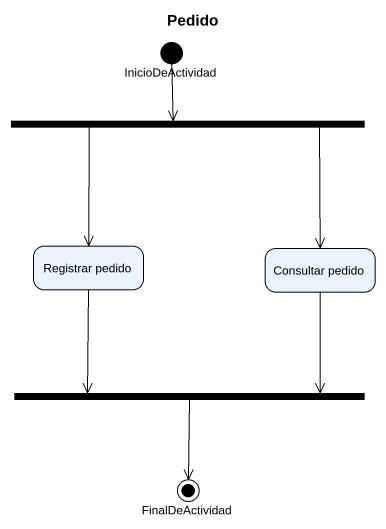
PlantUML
@startuml
title Pedido
hide empty description
state InicioDeActividad <<start>>
state fork1 <<fork>>
state "Registrar pedido" as Registrar_pedido
state "Consultar pedido" as Consultar_pedido
state fork2 <<join>>
state FinalDeActividad <<end>>
InicioDeActividad --> fork1
fork1 --> Registrar_pedido
fork1 --> Consultar_pedido
Registrar_pedido --> fork2
Consultar_pedido --> fork2
fork2 --> FinalDeActividad
@enduml
